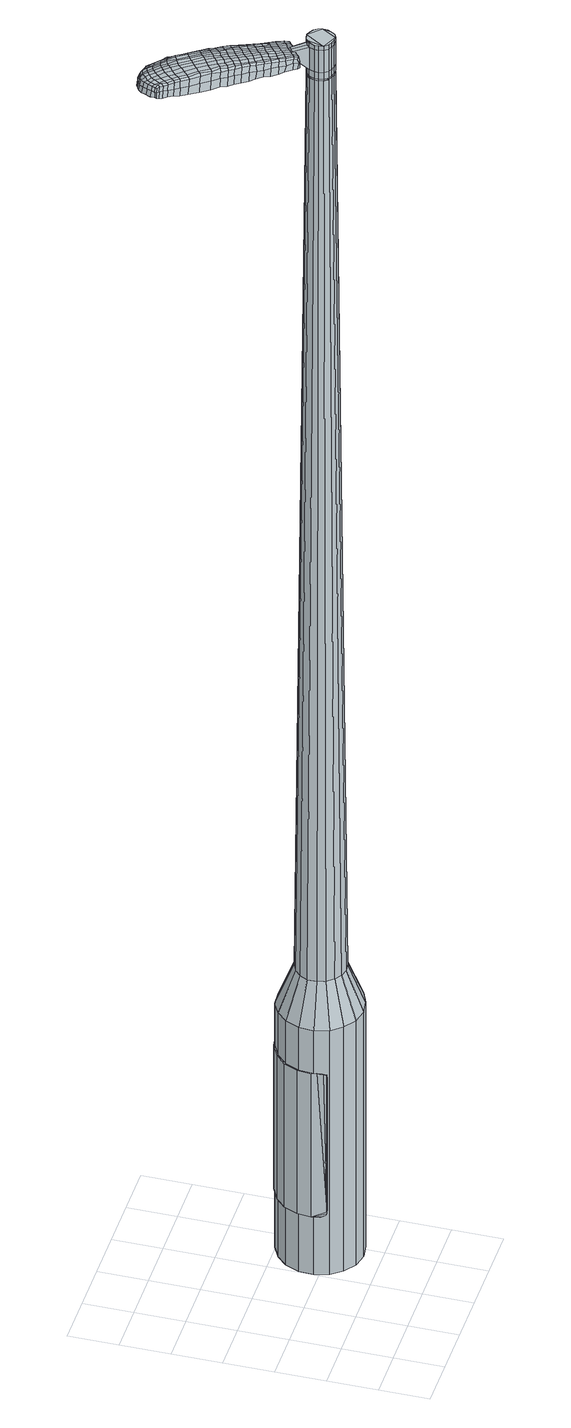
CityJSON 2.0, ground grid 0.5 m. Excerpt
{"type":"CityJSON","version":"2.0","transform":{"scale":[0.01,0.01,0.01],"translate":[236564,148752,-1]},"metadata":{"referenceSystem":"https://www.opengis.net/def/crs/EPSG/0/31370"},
"CityObjects":{
"object1":{"type":"GenericCityObject","attributes":{"cluster":223,"mean_distance_to_centroid":0.271,"new_centroid_x":236565.45,"new_centroid_y":148753.1,"mean_distance_to_camera":7.18,"H1":7.91,"H2":8.79,"Z_final":110.44,"cluster2":-1,"proj_x":236568.13,"proj_y":148751.13,"id_line":52799,"bearing_l":36.31,"distance":3.32,"orientation":"left","G_obj":126.31},"geometry":[{"type":"MultiSurface","lod":"2","boundaries":[[[0,1,2,3]],[[1,4,5,2]],[[4,6,7,5]],[[6,8,9,7]],[[8,10,11,9]],[[10,12,13,11]],[[12,14,15,13]],[[14,16,17,15]],[[16,18,19,17]],[[18,20,21,19]],[[20,22,23,21]],[[22,24,25,23]],[[24,26,27,25]],[[26,28,29,27]],[[28,30,31,29]],[[30,32,33,31]],[[32,34,35,33]],[[34,0,3,35]],[[36,37,38,39]],[[38,40,41,42]],[[41,43,42]],[[42,44,45,46]],[[45,47,46]],[[46,48,49,50]],[[49,51,50]],[[42,46,50,38]],[[50,52,39,38]],[[53,36,39]],[[2,5,7,35]],[[7,9,11,15]],[[11,13,15]],[[15,17,19,23]],[[19,21,23]],[[23,25,27,31]],[[27,29,31]],[[15,23,31,7]],[[31,33,35,7]],[[3,2,35]],[[1,0,54,55]],[[0,34,56,54]],[[34,32,57,56]],[[32,30,58,57]],[[30,28,59,58]],[[28,26,60,59]],[[26,24,61,60]],[[24,22,62,61]],[[22,20,63,62]],[[20,18,64,63]],[[18,16,65,64]],[[16,14,66,65]],[[14,12,67,66]],[[12,10,68,67]],[[10,8,69,68]],[[8,6,70,69]],[[6,4,71,70]],[[4,1,55,71]],[[55,54,72,73]],[[54,56,74,72]],[[56,57,75,74]],[[57,58,76,75]],[[58,59,77,76]],[[59,60,78,77]],[[60,61,79,78]],[[61,62,80,79]],[[62,63,81,80]],[[63,64,82,81]],[[64,65,83,82]],[[65,66,84,83]],[[66,67,85,84]],[[67,68,86,85]],[[68,69,87,86]],[[69,70,88,87]],[[70,71,89,88]],[[71,55,73,89]],[[72,90,91,92]],[[93,94,90,72]],[[75,95,94,93]],[[76,96,95,75]],[[77,97,96,76]],[[98,99,97,77]],[[79,100,99,98]],[[80,101,100,79]],[[102,103,101,80]],[[104,105,103,102]],[[83,106,105,104]],[[107,108,106,83]],[[85,109,108,107]],[[110,111,109,85]],[[112,113,111,110]],[[88,114,113,112]],[[115,116,114,88]],[[92,91,116,115]],[[117,118,119,120]],[[121,117,120,122]],[[123,121,122,124]],[[125,123,124,126]],[[127,125,126,128]],[[129,127,128,130]],[[131,129,130,132]],[[133,131,132,134]],[[135,133,134,136]],[[137,135,136,138]],[[139,137,138,140]],[[141,139,140,142]],[[143,141,142,144]],[[145,143,144,146]],[[147,145,146,148]],[[149,147,148,150]],[[73,72,92]],[[74,93,72]],[[74,75,93]],[[78,98,77]],[[78,79,98]],[[81,102,80]],[[81,82,104,102]],[[82,83,104]],[[84,107,83]],[[84,85,107]],[[86,110,85]],[[86,87,112,110]],[[87,88,112]],[[89,115,88]],[[89,73,92,115]],[[151,91,90]],[[151,152,116,91]],[[152,114,116]],[[153,113,114]],[[153,154,111,113]],[[154,109,111]],[[155,108,109]],[[155,106,108]],[[156,105,106]],[[156,157,103,105]],[[157,101,103]],[[158,99,100]],[[158,97,99]],[[159,94,95]],[[159,90,94]],[[39,52,149,160]],[[151,90,161,150]],[[53,39,160,118]],[[90,159,119,161]],[[36,53,118,117]],[[159,95,120,119]],[[37,36,117,121]],[[95,96,122,120]],[[38,37,121,123]],[[96,97,124,122]],[[40,38,123,125]],[[97,158,126,124]],[[41,40,125,127]],[[158,100,128,126]],[[43,41,127,129]],[[100,101,130,128]],[[42,43,129,131]],[[101,157,132,130]],[[44,42,131,133]],[[157,156,134,132]],[[45,44,133,135]],[[156,106,136,134]],[[47,45,135,137]],[[106,155,138,136]],[[46,47,137,139]],[[155,109,140,138]],[[48,46,139,141]],[[109,154,142,140]],[[49,48,141,143]],[[154,153,144,142]],[[51,49,143,145]],[[153,114,146,144]],[[50,51,145,147]],[[114,152,148,146]],[[52,50,147,149]],[[152,151,150,148]],[[149,150,162,163]],[[150,161,164,162]],[[161,119,165,164]],[[119,118,166,165]],[[118,160,167,166]],[[160,149,163,167]],[[168,169,170,171]],[[172,168,171,173]],[[168,172,174,175]],[[169,168,175,176]],[[177,178,179,180]],[[181,177,180,182]],[[177,181,183,184]],[[178,177,184,185]],[[186,187,188,189]],[[190,186,189,191]],[[186,190,192,193]],[[187,186,193,194]],[[195,196,197,198]],[[199,195,198,200]],[[195,199,201,202]],[[196,195,202,203]],[[204,205,206,207]],[[208,204,207,209]],[[204,208,210,211]],[[205,204,211,212]],[[213,214,215,216]],[[217,213,216,218]],[[213,217,219,220]],[[214,213,220,221]],[[222,223,224,225]],[[214,222,225,215]],[[222,214,221,226]],[[223,222,226,227]],[[228,229,230,231]],[[223,228,231,224]],[[228,223,227,232]],[[229,228,232,233]],[[234,172,173,235]],[[229,234,235,230]],[[234,229,233,236]],[[172,234,236,174]],[[237,238,239,240]],[[241,237,240,242]],[[237,241,243,244]],[[238,237,244,245]],[[246,247,248,249]],[[238,246,249,239]],[[246,238,245,250]],[[247,246,250,251]],[[252,253,254,255]],[[247,252,255,248]],[[252,247,251,256]],[[253,252,256,257]],[[258,259,260,261]],[[253,258,261,254]],[[258,253,257,262]],[[259,258,262,263]],[[264,169,176,265]],[[259,264,265,260]],[[264,259,263,266]],[[169,264,266,170]],[[267,268,269,270]],[[271,267,270,272]],[[267,271,273,274]],[[268,267,274,275]],[[276,277,278,279]],[[268,276,279,269]],[[276,268,275,280]],[[277,276,280,281]],[[282,283,284,285]],[[277,282,285,278]],[[282,277,281,286]],[[283,282,286,287]],[[288,181,182,289]],[[283,288,289,284]],[[288,283,287,290]],[[181,288,290,183]],[[291,292,293,294]],[[295,291,294,296]],[[291,295,297,298]],[[292,291,298,299]],[[300,301,302,303]],[[292,300,303,293]],[[300,292,299,304]],[[301,300,304,305]],[[306,307,308,309]],[[301,306,309,302]],[[306,301,305,310]],[[307,306,310,311]],[[312,313,314,315]],[[307,312,315,308]],[[312,307,311,316]],[[313,312,316,317]],[[318,178,185,319]],[[313,318,319,314]],[[318,313,317,320]],[[178,318,320,179]],[[321,207,206,322]],[[323,321,322,324]],[[321,323,325,326]],[[207,321,326,209]],[[327,323,324,328]],[[329,327,328,330]],[[327,329,331,332]],[[323,327,332,325]],[[333,329,330,334]],[[335,333,334,336]],[[333,335,337,338]],[[329,333,338,331]],[[339,335,336,340]],[[341,339,340,342]],[[339,341,343,344]],[[335,339,344,337]],[[345,341,342,346]],[[196,345,346,197]],[[345,196,203,347]],[[341,345,347,343]],[[348,349,194,193]],[[350,348,193,192]],[[348,350,351,352]],[[349,348,352,353]],[[354,355,353,352]],[[356,354,352,351]],[[354,356,357,358]],[[355,354,358,359]],[[360,361,359,358]],[[362,360,358,357]],[[360,362,363,364]],[[361,360,364,365]],[[366,367,365,364]],[[368,366,364,363]],[[366,368,201,199]],[[367,366,199,200]],[[369,370,371,372]],[[271,369,372,273]],[[369,271,272,373]],[[370,369,373,374]],[[375,190,191,376]],[[370,375,376,371]],[[375,370,374,377]],[[190,375,377,192]],[[378,379,380,381]],[[217,378,381,219]],[[378,217,218,382]],[[379,378,382,383]],[[384,385,386,387]],[[379,384,387,380]],[[384,379,383,388]],[[385,384,388,389]],[[390,187,194,391]],[[385,390,391,386]],[[390,385,389,392]],[[187,390,392,188]],[[393,394,395,396]],[[175,393,396,176]],[[393,175,174,397]],[[394,393,397,398]],[[399,400,401,402]],[[394,399,402,395]],[[399,394,398,403]],[[400,399,403,404]],[[405,198,197,406]],[[400,405,406,401]],[[405,400,404,407]],[[198,405,407,200]],[[408,409,410,411]],[[180,408,411,182]],[[408,180,179,412]],[[409,408,412,413]],[[414,202,201,415]],[[409,414,415,410]],[[414,409,413,416]],[[202,414,416,203]],[[417,418,419,420]],[[295,417,420,297]],[[417,295,296,421]],[[418,417,421,422]],[[423,208,209,424]],[[418,423,424,419]],[[423,418,422,425]],[[208,423,425,210]],[[426,427,428,429]],[[241,426,429,243]],[[426,241,242,430]],[[427,426,430,431]],[[432,433,434,435]],[[427,432,435,428]],[[432,427,431,436]],[[433,432,436,437]],[[438,205,212,439]],[[433,438,439,434]],[[438,433,437,440]],[[205,438,440,206]],[[441,442,431,430]],[[240,441,430,242]],[[441,240,239,443]],[[442,441,443,444]],[[445,446,437,436]],[[442,445,436,431]],[[445,442,444,447]],[[446,445,447,448]],[[449,322,206,440]],[[446,449,440,437]],[[449,446,448,450]],[[322,449,450,324]],[[451,452,453,454]],[[298,451,454,299]],[[451,298,297,420]],[[452,451,420,419]],[[455,326,325,456]],[[452,455,456,453]],[[455,452,419,424]],[[326,455,424,209]],[[457,458,444,443]],[[249,457,443,239]],[[457,249,248,459]],[[458,457,459,460]],[[461,462,448,447]],[[458,461,447,444]],[[461,458,460,463]],[[462,461,463,464]],[[465,328,324,450]],[[462,465,450,448]],[[465,462,464,466]],[[328,465,466,330]],[[467,468,469,470]],[[304,467,470,305]],[[467,304,299,454]],[[468,467,454,453]],[[471,332,331,472]],[[468,471,472,469]],[[471,468,453,456]],[[332,471,456,325]],[[473,474,460,459]],[[255,473,459,248]],[[473,255,254,475]],[[474,473,475,476]],[[477,478,464,463]],[[474,477,463,460]],[[477,474,476,479]],[[478,477,479,480]],[[481,334,330,466]],[[478,481,466,464]],[[481,478,480,482]],[[334,481,482,336]],[[483,484,485,486]],[[310,483,486,311]],[[483,310,305,470]],[[484,483,470,469]],[[487,338,337,488]],[[484,487,488,485]],[[487,484,469,472]],[[338,487,472,331]],[[489,490,476,475]],[[261,489,475,254]],[[489,261,260,491]],[[490,489,491,492]],[[493,494,480,479]],[[490,493,479,476]],[[493,490,492,495]],[[494,493,495,496]],[[497,340,336,482]],[[494,497,482,480]],[[497,494,496,498]],[[340,497,498,342]],[[499,500,501,502]],[[316,499,502,317]],[[499,316,311,486]],[[500,499,486,485]],[[503,344,343,504]],[[500,503,504,501]],[[503,500,485,488]],[[344,503,488,337]],[[505,506,492,491]],[[265,505,491,260]],[[505,265,176,396]],[[506,505,396,395]],[[507,508,496,495]],[[506,507,495,492]],[[507,506,395,402]],[[508,507,402,401]],[[509,346,342,498]],[[508,509,498,496]],[[509,508,401,406]],[[346,509,406,197]],[[510,511,413,412]],[[320,510,412,179]],[[510,320,317,502]],[[511,510,502,501]],[[512,347,203,416]],[[511,512,416,413]],[[512,511,501,504]],[[347,512,504,343]],[[513,514,374,373]],[[270,513,373,272]],[[513,270,269,515]],[[514,513,515,516]],[[517,350,192,377]],[[514,517,377,374]],[[517,514,516,518]],[[350,517,518,351]],[[519,520,521,522]],[[220,519,522,221]],[[519,220,219,381]],[[520,519,381,380]],[[523,524,525,526]],[[520,523,526,521]],[[523,520,380,387]],[[524,523,387,386]],[[527,349,353,528]],[[524,527,528,525]],[[527,524,386,391]],[[349,527,391,194]],[[529,530,516,515]],[[279,529,515,269]],[[529,279,278,531]],[[530,529,531,532]],[[533,356,351,518]],[[530,533,518,516]],[[533,530,532,534]],[[356,533,534,357]],[[535,536,537,538]],[[226,535,538,227]],[[535,226,221,522]],[[536,535,522,521]],[[539,540,541,542]],[[536,539,542,537]],[[539,536,521,526]],[[540,539,526,525]],[[543,355,359,544]],[[540,543,544,541]],[[543,540,525,528]],[[355,543,528,353]],[[545,546,532,531]],[[285,545,531,278]],[[545,285,284,547]],[[546,545,547,548]],[[549,362,357,534]],[[546,549,534,532]],[[549,546,548,550]],[[362,549,550,363]],[[551,552,553,554]],[[232,551,554,233]],[[551,232,227,538]],[[552,551,538,537]],[[555,556,557,558]],[[552,555,558,553]],[[555,552,537,542]],[[556,555,542,541]],[[559,361,365,560]],[[556,559,560,557]],[[559,556,541,544]],[[361,559,544,359]],[[561,562,548,547]],[[289,561,547,284]],[[561,289,182,411]],[[562,561,411,410]],[[563,368,363,550]],[[562,563,550,548]],[[563,562,410,415]],[[368,563,415,201]],[[564,565,398,397]],[[236,564,397,174]],[[564,236,233,554]],[[565,564,554,553]],[[566,567,404,403]],[[565,566,403,398]],[[566,565,553,558]],[[567,566,558,557]],[[568,367,200,407]],[[567,568,407,404]],[[568,567,557,560]],[[367,568,560,365]],[[569,570,571,572]],[[572,571,573,574]],[[575,573,571,576]],[[576,571,570,577]],[[578,579,580,581]],[[581,580,582,583]],[[584,582,580,585]],[[585,580,579,586]],[[587,588,589,590]],[[590,589,591,592]],[[593,591,589,594]],[[594,589,588,595]],[[596,597,598,599]],[[599,598,600,601]],[[602,600,598,603]],[[603,598,597,604]],[[605,606,607,608]],[[608,607,609,610]],[[611,609,607,612]],[[612,607,606,613]],[[614,615,616,617]],[[617,616,618,619]],[[620,618,616,621]],[[621,616,615,622]],[[623,624,625,626]],[[626,625,615,614]],[[622,615,625,627]],[[627,625,624,628]],[[629,630,631,632]],[[632,631,624,623]],[[628,624,631,633]],[[633,631,630,634]],[[574,573,635,636]],[[636,635,630,629]],[[634,630,635,637]],[[637,635,573,575]],[[638,639,640,641]],[[641,640,642,643]],[[644,642,640,645]],[[645,640,639,646]],[[647,648,649,650]],[[650,649,639,638]],[[646,639,649,651]],[[651,649,648,652]],[[653,654,655,656]],[[656,655,648,647]],[[652,648,655,657]],[[657,655,654,658]],[[659,660,661,662]],[[662,661,654,653]],[[658,654,661,663]],[[663,661,660,664]],[[577,570,665,666]],[[666,665,660,659]],[[664,660,665,667]],[[667,665,570,569]],[[668,669,670,671]],[[671,670,672,673]],[[674,672,670,675]],[[675,670,669,676]],[[677,678,679,680]],[[680,679,669,668]],[[676,669,679,681]],[[681,679,678,682]],[[683,684,685,686]],[[686,685,678,677]],[[682,678,685,687]],[[687,685,684,688]],[[583,582,689,690]],[[690,689,684,683]],[[688,684,689,691]],[[691,689,582,584]],[[692,693,694,695]],[[695,694,696,697]],[[698,696,694,699]],[[699,694,693,700]],[[701,702,703,704]],[[704,703,693,692]],[[700,693,703,705]],[[705,703,702,706]],[[707,708,709,710]],[[710,709,702,701]],[[706,702,709,711]],[[711,709,708,712]],[[713,714,715,716]],[[716,715,708,707]],[[712,708,715,717]],[[717,715,714,718]],[[586,579,719,720]],[[720,719,714,713]],[[718,714,719,721]],[[721,719,579,578]],[[605,608,722,723]],[[723,722,724,725]],[[726,724,722,727]],[[727,722,608,610]],[[725,724,728,729]],[[729,728,730,731]],[[732,730,728,733]],[[733,728,724,726]],[[731,730,734,735]],[[735,734,736,737]],[[738,736,734,739]],[[739,734,730,732]],[[737,736,740,741]],[[741,740,742,743]],[[744,742,740,745]],[[745,740,736,738]],[[743,742,746,747]],[[747,746,597,596]],[[604,597,746,748]],[[748,746,742,744]],[[595,749,750,594]],[[594,750,751,593]],[[752,751,750,753]],[[753,750,749,754]],[[754,755,756,753]],[[753,756,757,752]],[[758,757,756,759]],[[759,756,755,760]],[[760,761,762,759]],[[759,762,763,758]],[[764,763,762,765]],[[765,762,761,766]],[[766,767,768,765]],[[765,768,769,764]],[[602,769,768,600]],[[600,768,767,601]],[[770,771,772,773]],[[773,772,672,674]],[[673,672,772,774]],[[774,772,771,775]],[[592,591,776,777]],[[777,776,771,770]],[[775,771,776,778]],[[778,776,591,593]],[[779,780,781,782]],[[782,781,618,620]],[[619,618,781,783]],[[783,781,780,784]],[[785,786,787,788]],[[788,787,780,779]],[[784,780,787,789]],[[789,787,786,790]],[[595,588,791,792]],[[792,791,786,785]],[[790,786,791,793]],[[793,791,588,587]],[[794,795,796,797]],[[797,796,576,577]],[[575,576,796,798]],[[798,796,795,799]],[[800,801,802,803]],[[803,802,795,794]],[[799,795,802,804]],[[804,802,801,805]],[[596,599,806,807]],[[807,806,801,800]],[[805,801,806,808]],[[808,806,599,601]],[[809,810,811,812]],[[812,811,581,583]],[[578,581,811,813]],[[813,811,810,814]],[[602,603,815,816]],[[816,815,810,809]],[[814,810,815,817]],[[817,815,603,604]],[[818,819,820,821]],[[821,820,696,698]],[[697,696,820,822]],[[822,820,819,823]],[[610,609,824,825]],[[825,824,819,818]],[[823,819,824,826]],[[826,824,609,611]],[[827,828,829,644]],[[829,642,644]],[[643,642,829,830]],[[830,829,828,831]],[[832,833,834,835]],[[835,834,828,827]],[[831,828,834,836]],[[836,834,833,837]],[[613,606,838,839]],[[839,838,833,832]],[[837,833,838,840]],[[840,838,606,605]],[[831,841,830]],[[830,841,641,643]],[[638,641,841,842]],[[837,843,844,836]],[[836,844,841,831]],[[842,841,844,845]],[[845,844,843,846]],[[605,723,847,840]],[[840,847,843,837]],[[846,843,847,848]],[[848,847,723,725]],[[849,850,851,852]],[[852,851,699,700]],[[698,699,851,821]],[[821,851,850,818]],[[726,727,853,854]],[[854,853,850,849]],[[818,850,853,825]],[[825,853,727,610]],[[842,855,650,638]],[[647,650,855,856]],[[856,855,857]],[[846,858,859,845]],[[845,859,855,842]],[[857,855,859,860]],[[860,859,858,861]],[[725,729,862,848]],[[848,862,858,846]],[[861,858,862,863]],[[863,862,729,731]],[[864,865,866]],[[866,865,705,706]],[[700,705,865,852]],[[852,865,864,849]],[[732,733,867,868]],[[868,867,864,866]],[[849,864,867,854]],[[854,867,733,726]],[[857,869,870,856]],[[856,870,656,647]],[[653,656,870,871]],[[871,870,869,872]],[[861,873,874,860]],[[860,874,869,857]],[[872,869,874,875]],[[875,874,873,876]],[[731,735,877,863]],[[863,877,873,861]],[[876,873,877,878]],[[878,877,735,737]],[[879,880,881,882]],[[882,881,711,712]],[[706,711,881,866]],[[881,880,866]],[[738,739,883,884]],[[884,883,880,879]],[[866,880,883,868]],[[868,883,739,732]],[[872,885,886,871]],[[871,886,662,653]],[[659,662,886,887]],[[887,886,885,888]],[[876,889,890,875]],[[875,890,885,872]],[[888,885,890,891]],[[891,890,889,892]],[[737,741,893,878]],[[878,893,889,876]],[[892,889,893,894]],[[894,893,741,743]],[[895,896,897,898]],[[898,897,717,718]],[[712,717,897,882]],[[882,897,896,879]],[[744,745,899,900]],[[900,899,896,895]],[[879,896,899,884]],[[884,899,745,738]],[[888,901,902,887]],[[887,902,666,659]],[[577,666,902,797]],[[797,902,901,794]],[[892,903,904,891]],[[891,904,901,888]],[[794,901,904,803]],[[803,904,903,800]],[[743,747,905,894]],[[894,905,903,892]],[[800,903,905,807]],[[807,905,747,596]],[[814,906,907,813]],[[813,907,721,578]],[[718,721,907,898]],[[898,907,906,895]],[[604,748,908,817]],[[817,908,906,814]],[[895,906,908,900]],[[900,908,748,744]],[[775,909,910,774]],[[774,910,671,673]],[[668,671,910,911]],[[911,910,909,912]],[[593,751,913,778]],[[778,913,909,775]],[[912,909,913,914]],[[914,913,751,752]],[[915,916,917,918]],[[918,917,621,622]],[[620,621,917,782]],[[782,917,916,779]],[[919,920,921,922]],[[922,921,916,915]],[[779,916,921,788]],[[788,921,920,785]],[[754,749,923,924]],[[924,923,920,919]],[[785,920,923,792]],[[792,923,749,595]],[[912,925,926,911]],[[911,926,680,668]],[[677,680,926,927]],[[927,926,925,928]],[[752,757,929,914]],[[914,929,925,912]],[[928,925,929,930]],[[930,929,757,758]],[[931,932,933,934]],[[934,933,627,628]],[[622,627,933,918]],[[918,933,932,915]],[[935,936,937,938]],[[938,937,932,931]],[[915,932,937,922]],[[922,937,936,919]],[[760,755,939,940]],[[940,939,936,935]],[[919,936,939,924]],[[924,939,755,754]],[[928,941,942,927]],[[927,942,686,677]],[[683,686,942,943]],[[943,942,941,944]],[[758,763,945,930]],[[930,945,941,928]],[[944,941,945,946]],[[946,945,763,764]],[[947,948,949,950]],[[950,949,633,634]],[[628,633,949,934]],[[934,949,948,931]],[[951,952,953,954]],[[954,953,948,947]],[[931,948,953,938]],[[938,953,952,935]],[[766,761,955,956]],[[956,955,952,951]],[[935,952,955,940]],[[940,955,761,760]],[[944,957,958,943]],[[943,958,690,683]],[[583,690,958,812]],[[812,958,957,809]],[[764,769,959,946]],[[946,959,957,944]],[[809,957,959,816]],[[816,959,769,602]],[[799,960,961,798]],[[798,961,637,575]],[[634,637,961,950]],[[950,961,960,947]],[[805,962,963,804]],[[804,963,960,799]],[[947,960,963,954]],[[954,963,962,951]],[[601,767,964,808]],[[808,964,962,805]],[[951,962,964,956]],[[956,964,767,766]],[[569,572,171,170]],[[572,574,173,171]],[[584,585,184,183]],[[585,586,185,184]],[[587,590,189,188]],[[590,592,191,189]],[[611,612,211,210]],[[612,613,212,211]],[[614,617,216,215]],[[617,619,218,216]],[[623,626,225,224]],[[626,614,215,225]],[[629,632,231,230]],[[632,623,224,231]],[[574,636,235,173]],[[636,629,230,235]],[[644,645,244,243]],[[645,646,245,244]],[[646,651,250,245]],[[651,652,251,250]],[[652,657,256,251]],[[657,658,257,256]],[[658,663,262,257]],[[663,664,263,262]],[[664,667,266,263]],[[667,569,170,266]],[[674,675,274,273]],[[675,676,275,274]],[[676,681,280,275]],[[681,682,281,280]],[[682,687,286,281]],[[687,688,287,286]],[[688,691,290,287]],[[691,584,183,290]],[[692,695,294,293]],[[695,697,296,294]],[[701,704,303,302]],[[704,692,293,303]],[[707,710,309,308]],[[710,701,302,309]],[[713,716,315,314]],[[716,707,308,315]],[[586,720,319,185]],[[720,713,314,319]],[[770,773,372,371]],[[773,674,273,372]],[[592,777,376,191]],[[777,770,371,376]],[[619,783,382,218]],[[783,784,383,382]],[[784,789,388,383]],[[789,790,389,388]],[[790,793,392,389]],[[793,587,188,392]],[[697,822,421,296]],[[822,823,422,421]],[[823,826,425,422]],[[826,611,210,425]],[[827,644,429,428]],[[644,243,429]],[[832,835,435,434]],[[835,827,428,435]],[[613,839,439,212]],[[839,832,434,439]],[[965,966,967,968]],[[969,970,968,967]],[[971,972,973,974]],[[975,976,977,978]],[[966,979,980,967]],[[981,969,967,980]],[[982,971,974,983]],[[984,985,976,975]],[[979,986,987,980]],[[987,988,981,980]],[[989,982,983,990]],[[991,985,984,992]],[[986,993,994,987]],[[994,995,988,987]],[[996,989,990,997]],[[998,991,992,999]],[[1000,1001,1002,1003]],[[1004,1005,1001,1000]],[[1004,1006,1007,1005]],[[1006,1008,1009,1007]],[[1010,1011,1012,1013]],[[1014,1015,1011,1010]],[[1016,1017,1015,1014]],[[1018,1019,1017,1016]],[[1013,1002,1001,1010]],[[1010,1001,1005,1014]],[[1005,1007,1016,1014]],[[1007,1009,1018,1016]],[[974,973,970,969]],[[983,974,969,981]],[[988,990,983,981]],[[995,997,990,988]],[[975,978,972,971]],[[984,975,971,982]],[[992,984,982,989]],[[999,992,989,996]],[[976,1000,1003,977]],[[985,1004,1000,976]],[[1006,1004,985,991]],[[1008,1006,991,998]],[[1020,1021,1022,1023]],[[1022,1024,1025,1026]],[[1022,1026,1027,1028]],[[1022,1028,1023]],[[1029,1020,1023,1030]],[[1031,1030,1023,1032]],[[1033,1032,1023]],[[1034,1022,1021,1035]],[[1036,1034,1035,1037]],[[1038,1036,1037,1039]],[[1040,1038,1039,1041]],[[1042,1040,1041,1043]],[[1043,1044,1045,1046]],[[1043,1046,1047,1048]],[[1043,1048,1049,1050]],[[1049,1051,1052,1053]],[[1049,1053,1054,1055]],[[1049,1055,1050]],[[1043,1050,1042]],[[1056,1057,1021,1020]],[[1058,1059,1024,1022]],[[1060,1061,1033,1023]],[[1057,1062,1035,1021]],[[1063,1058,1022,1034]],[[1062,1064,1037,1035]],[[1065,1063,1034,1036]],[[1064,1066,1039,1037]],[[1067,1065,1036,1038]],[[1066,1068,1041,1039]],[[1069,1067,1038,1040]],[[1068,1070,1043,1041]],[[1071,1069,1040,1042]],[[1070,1072,1044,1043]],[[1073,1074,1051,1049]],[[1075,1071,1042,1050]],[[1045,1044,1072,1076]],[[1046,1045,1076,1077]],[[1047,1046,1077,1078]],[[1048,1047,1078,1079]],[[1049,1048,1079,1073]],[[1080,1056,1020,1029]],[[1081,1080,1029,1030]],[[1082,1081,1030,1031]],[[1083,1082,1031,1032]],[[1061,1083,1032,1033]],[[1025,1024,1059,1084]],[[1052,1051,1074,1085]],[[1026,1025,1084,1086]],[[1027,1026,1086,1087]],[[1028,1027,1087,1088]],[[1023,1028,1088,1060]],[[1053,1052,1085,1089]],[[1054,1053,1089,1090]],[[1055,1054,1090,1091]],[[1050,1055,1091,1075]]]}]}
},
"vertices":[
[118,144,384],[131,151,384],[131,151,96],[118,144,96],[146,152,384],[146,152,96],[160,149,384],[160,149,96],[172,141,384],[172,141,96],[181,129,384],[181,129,96],[185,115,384],[185,115,96],[184,100,384],[184,100,96],[178,87,384],[178,87,96],[168,76,384],[168,76,96],[155,70,384],[155,70,96],[140,68,384],[140,68,96],[126,71,384],[126,71,96],[114,80,384],[114,80,96],[105,91,384],[105,91,96],[101,105,384],[101,105,96],[102,120,384],[102,120,96],[108,134,384],[108,134,96],[130,113,1524],[130,109,1524],[131,104,1524],[135,121,1524],[134,100,1524],[138,98,1524],[147,97,1524],[142,97,1524],[151,99,1524],[154,103,1524],[156,112,1524],[156,107,1524],[155,116,1524],[152,120,1524],[144,124,1524],[148,122,1524],[139,123,1524],[132,118,1524],[128,130,429],[136,134,429],[122,124,429],[118,116,429],[118,107,429],[120,99,429],[126,92,429],[133,87,429],[141,85,429],[150,86,429],[158,90,429],[164,96,429],[167,104,429],[168,113,429],[166,121,429],[160,128,429],[153,133,429],[145,135,429],[135,121,1483],[139,123,1483],[132,118,1483],[130,113,1483],[130,109,1483],[131,104,1483],[134,100,1483],[138,98,1483],[142,97,1483],[147,97,1483],[151,99,1483],[154,103,1483],[156,107,1483],[156,112,1483],[155,116,1483],[152,120,1483],[148,122,1483],[144,124,1483],[135,121,1485],[139,122,1485],[139,122,1483],[132,117,1483],[132,117,1485],[130,113,1485],[130,109,1485],[131,104,1485],[134,101,1483],[134,101,1485],[138,98,1485],[142,97,1485],[147,98,1483],[147,98,1485],[151,100,1483],[151,100,1485],[154,103,1485],[155,107,1483],[155,107,1485],[156,112,1485],[154,116,1483],[154,116,1485],[152,119,1483],[152,119,1485],[148,122,1485],[144,123,1483],[144,123,1485],[130,113,1519],[132,118,1519],[132,118,1493],[130,113,1493],[130,109,1519],[130,109,1493],[131,104,1519],[131,104,1493],[134,100,1519],[134,100,1493],[138,98,1519],[138,98,1493],[142,97,1519],[142,97,1493],[147,97,1519],[147,97,1493],[151,99,1519],[151,99,1493],[154,103,1519],[154,103,1493],[156,107,1519],[156,107,1493],[156,112,1519],[156,112,1493],[155,116,1519],[155,116,1493],[152,120,1519],[152,120,1493],[148,122,1519],[148,122,1493],[144,124,1519],[144,124,1493],[139,123,1519],[139,123,1493],[139,123,1485],[144,124,1485],[152,120,1485],[155,116,1485],[156,107,1485],[151,99,1485],[147,97,1485],[134,100,1485],[132,118,1485],[135,121,1519],[135,121,1493],[127,138,1513],[127,138,1518],[124,136,1513],[121,134,1513],[121,134,1518],[124,136,1518],[96,207,1519],[100,201,1518],[100,203,1509],[96,209,1510],[91,214,1519],[91,216,1510],[90,213,1526],[95,206,1525],[99,200,1525],[65,185,1519],[69,179,1518],[71,179,1525],[66,185,1525],[59,192,1519],[61,192,1526],[57,192,1510],[63,185,1510],[67,179,1509],[35,254,1519],[38,256,1519],[38,257,1513],[35,255,1513],[33,251,1519],[32,252,1513],[34,250,1524],[36,253,1524],[39,255,1524],[79,195,1530],[84,189,1529],[86,191,1529],[82,196,1530],[74,202,1531],[77,204,1531],[71,200,1530],[76,192,1530],[81,186,1529],[127,130,1512],[129,131,1512],[129,132,1517],[127,131,1517],[125,128,1512],[124,129,1517],[124,128,1506],[127,130,1506],[129,132,1506],[60,254,1519],[62,252,1519],[62,253,1512],[60,256,1512],[58,256,1518],[58,257,1512],[57,255,1522],[59,253,1523],[61,251,1524],[65,248,1519],[69,244,1519],[69,246,1512],[66,250,1512],[64,247,1524],[68,243,1525],[73,239,1519],[77,233,1519],[78,235,1511],[73,241,1511],[72,238,1526],[77,232,1526],[84,224,1519],[85,226,1510],[83,222,1526],[136,145,1513],[132,152,1513],[131,150,1518],[136,144,1517],[139,140,1512],[138,141,1516],[139,142,1506],[136,147,1507],[132,153,1507],[128,158,1514],[124,164,1515],[123,163,1520],[127,157,1519],[128,160,1507],[124,166,1507],[120,171,1515],[116,177,1516],[115,175,1522],[119,169,1521],[120,172,1508],[116,179,1508],[112,183,1517],[108,189,1517],[107,188,1524],[111,182,1523],[112,185,1508],[108,191,1509],[104,195,1518],[103,194,1524],[104,197,1509],[30,234,1519],[32,231,1519],[33,231,1524],[32,234,1523],[29,236,1518],[30,236,1522],[28,236,1512],[29,234,1512],[30,231,1512],[34,227,1519],[37,222,1519],[39,222,1525],[36,227,1524],[33,227,1512],[36,222,1512],[41,217,1519],[45,210,1519],[47,210,1526],[42,217,1526],[39,217,1511],[43,210,1511],[52,201,1519],[54,201,1526],[50,201,1510],[112,128,1513],[107,133,1513],[105,134,1507],[110,128,1507],[115,123,1512],[114,124,1506],[115,125,1516],[113,128,1517],[108,134,1518],[102,139,1514],[97,145,1515],[95,145,1507],[100,139,1507],[103,139,1519],[99,145,1520],[92,151,1515],[88,156,1516],[86,157,1508],[91,151,1508],[94,151,1521],[89,157,1522],[83,162,1517],[78,168,1517],[76,168,1509],[81,162,1508],[85,162,1523],[80,168,1524],[74,174,1518],[72,174,1509],[75,174,1524],[123,135,1519],[125,136,1519],[119,141,1520],[121,143,1520],[117,139,1520],[121,133,1519],[114,147,1522],[117,149,1522],[110,153,1523],[112,155,1523],[108,151,1523],[112,145,1521],[106,159,1524],[108,161,1524],[101,165,1525],[104,167,1525],[99,163,1525],[103,157,1524],[97,171,1526],[99,173,1526],[92,177,1527],[95,179,1527],[90,175,1527],[94,169,1526],[88,183,1528],[91,185,1528],[85,181,1528],[38,250,1527],[41,253,1527],[35,247,1526],[38,244,1527],[41,247,1528],[44,249,1528],[44,242,1529],[47,244,1529],[42,239,1528],[46,233,1530],[49,236,1530],[52,238,1530],[53,230,1531],[56,232,1531],[50,227,1530],[55,220,1531],[58,223,1531],[61,225,1531],[66,212,1531],[69,214,1531],[63,210,1531],[29,238,1518],[29,241,1519],[28,242,1513],[28,238,1513],[30,238,1523],[31,241,1523],[31,246,1519],[30,247,1513],[32,245,1524],[56,257,1518],[53,258,1518],[53,256,1523],[56,255,1523],[56,258,1513],[53,259,1513],[49,258,1519],[45,259,1519],[46,257,1524],[50,257,1523],[49,259,1513],[45,259,1513],[42,258,1519],[43,256,1524],[41,259,1513],[94,205,1528],[92,203,1528],[96,198,1528],[98,199,1527],[89,212,1528],[87,211,1529],[90,202,1529],[87,200,1530],[91,194,1529],[94,196,1528],[85,209,1529],[82,208,1530],[85,198,1530],[89,192,1529],[79,206,1531],[68,186,1528],[70,187,1529],[64,194,1529],[62,192,1528],[72,180,1527],[74,181,1528],[73,190,1529],[67,197,1530],[77,184,1528],[117,123,1512],[119,124,1512],[119,125,1517],[117,124,1517],[116,123,1506],[118,124,1506],[122,126,1512],[121,127,1517],[121,126,1506],[139,138,1512],[138,137,1512],[138,138,1506],[139,139,1506],[138,139,1517],[137,138,1517],[136,136,1512],[134,134,1512],[134,135,1506],[136,137,1506],[135,137,1517],[133,135,1517],[132,133,1512],[131,134,1506],[131,134,1517],[135,143,1519],[133,142,1519],[131,150,1520],[129,149,1520],[132,141,1519],[130,139,1519],[127,147,1520],[125,146,1520],[127,138,1519],[123,144,1520],[114,128,1519],[116,129,1519],[111,135,1520],[109,134,1520],[118,131,1519],[114,137,1520],[126,156,1521],[125,155,1521],[122,162,1522],[121,161,1522],[123,153,1521],[121,152,1521],[119,159,1522],[117,158,1523],[119,150,1522],[115,156,1523],[105,140,1521],[106,141,1521],[102,147,1522],[100,146,1522],[109,143,1521],[104,149,1522],[118,168,1523],[117,167,1523],[114,174,1524],[113,173,1524],[115,166,1523],[112,164,1524],[111,172,1525],[108,170,1525],[110,162,1524],[106,168,1525],[95,151,1523],[97,153,1523],[92,159,1524],[91,157,1524],[100,155,1524],[95,161,1525],[110,180,1525],[109,179,1525],[106,187,1526],[104,185,1526],[106,178,1526],[104,176,1526],[102,184,1527],[100,182,1527],[102,174,1526],[97,180,1527],[86,163,1525],[88,164,1525],[83,170,1526],[81,169,1526],[91,166,1526],[86,172,1527],[102,193,1527],[100,192,1527],[98,190,1527],[96,188,1528],[93,186,1528],[77,174,1527],[79,176,1527],[82,178,1528],[32,236,1525],[32,239,1525],[34,233,1526],[34,235,1526],[33,243,1526],[36,240,1527],[57,254,1525],[55,254,1525],[57,251,1526],[60,251,1525],[52,255,1525],[48,255,1526],[51,252,1527],[54,252,1526],[44,254,1526],[47,251,1527],[36,228,1526],[37,231,1527],[40,223,1527],[41,225,1528],[39,235,1528],[43,229,1529],[63,247,1526],[61,247,1527],[65,242,1528],[67,242,1527],[58,247,1527],[54,247,1528],[58,241,1529],[62,242,1528],[51,246,1528],[55,240,1530],[43,218,1528],[44,220,1529],[48,211,1528],[49,213,1529],[47,224,1529],[52,216,1530],[71,238,1528],[69,237,1528],[74,231,1529],[75,231,1528],[66,237,1529],[63,236,1530],[68,228,1530],[71,230,1530],[59,234,1530],[65,227,1531],[55,202,1529],[57,204,1529],[60,207,1530],[82,221,1528],[80,221,1529],[78,220,1530],[75,218,1530],[72,216,1531],[99,202,1509],[98,200,1518],[94,206,1518],[95,208,1509],[89,213,1519],[90,215,1510],[89,212,1525],[93,205,1525],[97,199,1525],[72,181,1525],[71,180,1518],[66,186,1518],[68,186,1525],[61,193,1519],[63,193,1525],[59,193,1510],[64,186,1509],[69,181,1509],[39,255,1513],[39,254,1519],[37,253,1519],[36,253,1513],[35,250,1519],[34,250,1513],[35,249,1524],[38,251,1524],[40,253,1524],[86,191,1528],[83,189,1528],[79,195,1529],[82,197,1529],[74,202,1529],[76,204,1529],[71,200,1529],[76,193,1529],[81,187,1528],[127,134,1516],[128,133,1512],[126,131,1512],[125,132,1516],[123,130,1512],[123,131,1516],[123,130,1506],[125,132,1506],[128,134,1506],[61,252,1512],[61,250,1519],[58,253,1518],[59,254,1512],[57,254,1518],[57,255,1512],[56,253,1522],[58,252,1523],[60,249,1523],[68,244,1512],[67,243,1519],[64,247,1519],[64,249,1512],[63,246,1524],[67,241,1525],[76,234,1511],[76,232,1519],[71,238,1519],[72,240,1511],[70,237,1525],[75,231,1526],[83,223,1519],[83,225,1510],[82,221,1526],[130,150,1518],[130,151,1513],[134,144,1513],[134,143,1517],[137,140,1512],[136,140,1515],[137,141,1506],[135,146,1506],[131,152,1507],[122,162,1520],[122,163,1514],[126,157,1514],[126,156,1519],[127,159,1507],[123,165,1507],[113,174,1522],[114,176,1516],[118,170,1515],[117,168,1521],[119,171,1508],[115,178,1508],[105,187,1523],[106,188,1517],[110,182,1516],[109,181,1522],[110,184,1508],[106,190,1508],[102,194,1517],[101,193,1524],[103,196,1509],[35,232,1523],[34,232,1519],[32,234,1518],[33,235,1523],[31,236,1518],[32,236,1522],[30,236,1512],[31,234,1512],[32,232,1512],[41,223,1525],[39,223,1519],[36,228,1519],[38,228,1524],[34,228,1512],[37,223,1512],[49,212,1526],[47,211,1519],[42,218,1519],[44,218,1525],[41,218,1511],[45,212,1511],[54,202,1519],[55,202,1526],[52,202,1510],[107,135,1507],[108,135,1513],[113,129,1513],[112,129,1506],[116,125,1512],[115,125,1506],[117,126,1515],[114,129,1517],[109,135,1518],[97,146,1507],[99,146,1514],[103,141,1514],[102,141,1507],[105,141,1519],[100,146,1520],[87,158,1508],[89,158,1516],[94,152,1515],[92,152,1508],[95,152,1521],[91,158,1522],[78,169,1508],[80,169,1517],[84,164,1516],[82,164,1508],[86,164,1522],[81,169,1523],[75,175,1517],[73,175,1509],[77,175,1524],[123,136,1518],[125,137,1518],[119,141,1519],[121,143,1519],[116,140,1519],[120,134,1518],[114,147,1520],[116,149,1520],[110,153,1521],[112,155,1521],[107,152,1521],[112,146,1520],[105,159,1523],[108,161,1523],[101,165,1524],[103,167,1524],[98,164,1524],[103,158,1523],[97,171,1525],[99,173,1525],[92,177,1526],[94,179,1526],[89,175,1526],[94,169,1525],[88,183,1527],[90,185,1527],[85,181,1527],[42,251,1526],[39,250,1526],[37,247,1525],[39,243,1526],[41,246,1526],[44,248,1526],[48,243,1528],[45,241,1528],[42,238,1527],[46,233,1528],[49,235,1529],[52,237,1529],[56,232,1530],[53,230,1530],[51,227,1529],[56,220,1530],[59,223,1530],[61,225,1530],[69,214,1530],[66,212,1530],[63,210,1530],[30,241,1513],[31,241,1518],[31,238,1518],[30,238,1512],[32,238,1523],[33,240,1523],[33,245,1519],[32,246,1513],[34,244,1523],[53,254,1523],[53,256,1518],[55,255,1518],[55,254,1523],[56,256,1512],[53,257,1512],[47,255,1523],[46,256,1519],[49,256,1519],[50,255,1523],[49,257,1513],[46,257,1513],[43,256,1519],[43,255,1524],[42,257,1513],[96,198,1527],[92,203,1527],[93,204,1527],[97,198,1526],[88,211,1527],[87,210,1528],[91,194,1528],[87,200,1528],[89,202,1528],[93,196,1527],[84,209,1528],[82,208,1529],[84,199,1529],[88,193,1528],[79,206,1529],[65,194,1528],[70,188,1527],[69,187,1527],[63,193,1527],[73,181,1526],[74,182,1527],[73,190,1528],[68,197,1528],[77,184,1527],[118,127,1516],[118,126,1512],[117,125,1512],[117,126,1516],[116,125,1506],[117,126,1506],[120,128,1512],[120,129,1516],[120,128,1506],[137,140,1506],[136,139,1512],[137,139,1512],[136,140,1516],[135,140,1516],[132,137,1506],[132,136,1512],[134,138,1512],[134,139,1506],[134,138,1516],[132,137,1516],[130,135,1512],[130,135,1506],[129,135,1516],[133,143,1518],[129,149,1519],[129,140,1518],[131,142,1518],[127,148,1519],[125,146,1519],[127,139,1518],[123,144,1519],[111,136,1519],[115,130,1518],[114,130,1518],[110,135,1519],[118,132,1518],[113,138,1519],[125,155,1520],[121,162,1521],[120,161,1521],[121,152,1520],[123,154,1520],[118,160,1521],[116,158,1521],[118,151,1520],[114,157,1521],[106,142,1520],[105,141,1520],[101,147,1521],[109,144,1520],[104,149,1521],[116,167,1522],[117,168,1522],[113,174,1523],[112,173,1523],[112,164,1522],[114,166,1522],[110,172,1523],[108,170,1524],[110,163,1523],[105,169,1524],[92,159,1523],[97,153,1522],[96,153,1522],[91,158,1523],[100,155,1522],[95,161,1523],[108,180,1524],[109,180,1524],[105,186,1525],[104,186,1525],[104,176,1525],[106,178,1524],[102,184,1525],[99,182,1526],[101,175,1525],[97,181,1526],[83,171,1525],[88,165,1524],[87,164,1524],[82,170,1525],[91,167,1524],[86,173,1525],[100,192,1526],[101,192,1526],[95,188,1527],[98,190,1526],[93,187,1527],[79,176,1526],[78,175,1526],[82,179,1526],[34,238,1524],[33,236,1524],[35,233,1525],[35,235,1525],[35,243,1525],[37,239,1525],[57,250,1525],[54,253,1524],[56,252,1524],[59,250,1525],[50,251,1526],[48,253,1525],[51,253,1524],[54,251,1525],[45,253,1525],[47,250,1526],[38,231,1526],[38,229,1526],[41,224,1526],[42,226,1527],[40,235,1526],[44,229,1527],[64,241,1527],[60,246,1526],[62,246,1526],[66,241,1526],[58,240,1528],[54,246,1527],[57,246,1526],[61,241,1527],[51,245,1527],[55,239,1528],[45,220,1527],[45,219,1527],[49,212,1527],[50,214,1528],[48,224,1528],[53,217,1529],[73,230,1528],[68,236,1527],[70,236,1527],[74,230,1527],[67,228,1529],[62,235,1529],[65,236,1528],[70,229,1528],[59,233,1529],[64,226,1530],[57,204,1528],[56,203,1528],[60,207,1529],[80,220,1528],[81,221,1528],[74,218,1529],[77,219,1529],[72,216,1530],[137,141,1508],[132,137,1508],[114,164,1509],[120,169,1509],[101,182,1510],[108,187,1510],[79,214,1512],[86,220,1512],[97,205,1511],[89,199,1511],[68,229,1513],[60,239,1514],[67,244,1514],[75,234,1513],[127,133,1508],[107,159,1509],[95,177,1510],[71,208,1512],[82,194,1511],[60,223,1513],[52,234,1514],[121,129,1508],[101,155,1509],[88,171,1510],[64,203,1512],[74,188,1511],[45,229,1514],[53,217,1513],[116,125,1508],[95,150,1509],[81,166,1510],[56,197,1512],[67,183,1511],[38,223,1514],[45,212,1513],[51,250,1514],[47,253,1514],[53,257,1514],[58,255,1514],[44,245,1514],[42,248,1514],[38,240,1514],[36,244,1514],[31,235,1514],[30,240,1514],[42,255,1515],[38,255,1515],[39,256,1515],[46,257,1515],[39,252,1515],[37,255,1515],[35,250,1515],[36,254,1515],[32,247,1515],[35,253,1515],[101,102,334],[99,107,334],[99,107,165],[103,93,171],[101,102,165],[101,99,165],[102,96,166],[103,94,167],[103,93,169],[101,99,334],[102,96,333],[103,94,332],[103,93,331],[103,93,328],[101,121,165],[101,121,334],[107,135,165],[107,135,334],[117,145,165],[117,145,334],[131,152,165],[131,152,334],[145,154,165],[145,154,334],[150,153,334],[153,152,334],[156,152,333],[158,151,332],[159,151,331],[160,151,328],[150,153,165],[160,151,171],[159,151,169],[158,151,167],[156,152,166],[153,152,165],[103,103,334],[102,107,334],[102,107,165],[103,103,165],[106,93,171],[106,93,328],[103,120,334],[103,120,165],[109,133,334],[109,133,165],[119,143,334],[119,143,165],[131,149,334],[131,149,165],[145,151,334],[145,151,165],[149,150,334],[159,148,328],[159,148,171],[149,150,165],[153,150,334],[155,149,333],[157,148,332],[159,148,331],[104,100,334],[105,97,333],[106,95,332],[106,94,331],[104,100,165],[159,148,169],[105,97,166],[106,95,167],[106,94,169],[157,148,167],[155,149,166],[153,150,165]
]}
